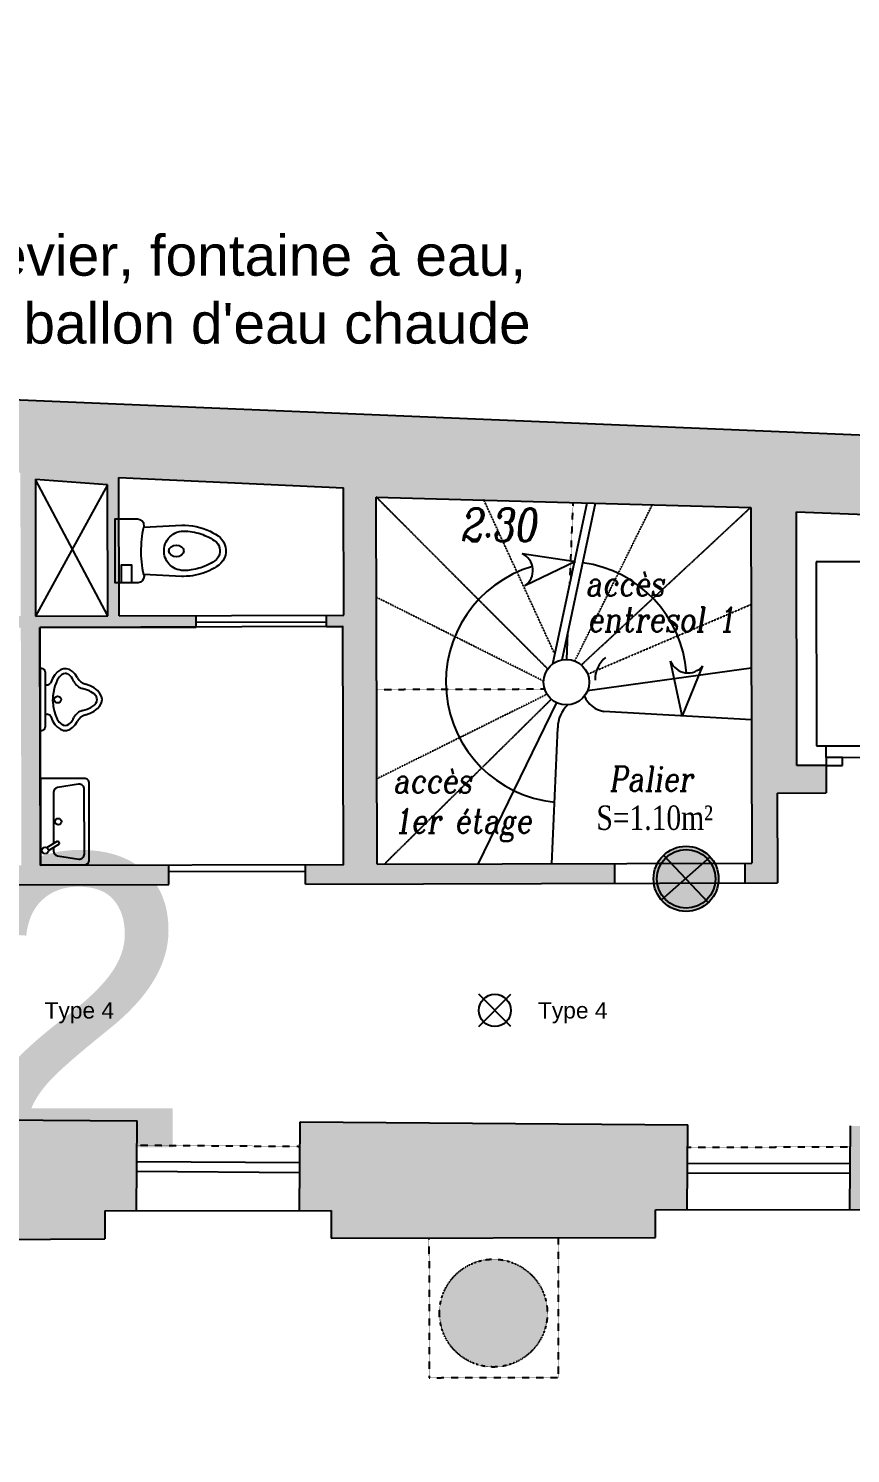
# Model space of a CAD drawing. Header units: inches. Extents: x 2159 to 6977, y 624 to 2731.
# Drawn here: x 3107 to 3612, y 1608 to 2483 of the extents above; entities that cross this region are included whole.
import ezdxf
from ezdxf.enums import TextEntityAlignment as Align

# ---------------------------------------------------------------- set-up
doc = ezdxf.new("R2018")
doc.units = ezdxf.units.IN
doc.header["$MEASUREMENT"] = 0
doc.linetypes.add('ACAD_ISO03W100', pattern=[30, 12, -18])
for name, color, linetype in [('Cotation entresol 1', 7, 'Continuous'), ('DESSIN entresol 1', 7, 'Continuous'), ('M-PLOMBERIE', 130, 'Continuous'), ('Mur entresol 1', 7, 'Continuous'), ('TEXTES entresol 1', 7, 'Continuous')]:
    doc.layers.add(name, color=color, linetype=linetype)
for name, color, linetype, true_color in [('M-LOCAUX_ID', 7, 'Continuous', 0x80dfff), ('M-LUMINAIRES', 7, 'Continuous', 0x000024), ("M-SYSTEME D'ACCES", 7, 'Continuous', 0xbbff78)]:
    doc.layers.add(name, color=color, linetype=linetype, true_color=true_color)
doc.styles.add('ARIAL', font='arial.ttf')
doc.styles.add('Cartouche', font='romanc.shx', dxfattribs={"width": 0.8, "oblique": 9, "height": 0.3})
doc.styles.add('MC_2013_Libre_15', font='', dxfattribs={"height": 15})
doc.styles.add('MC_Libre_09', font='', dxfattribs={"height": 9})
doc.styles.get("Standard").update_dxf_attribs({"font": 'arial.ttf'})
doc.styles.add('Surface', font='times.ttf', dxfattribs={"width": 0.8, "height": 0.25})
doc.styles.get('MC_2013_Libre_15').set_extended_font_data('Gotham Book')
doc.styles.get('MC_Libre_09').set_extended_font_data('Gotham Book')

# ---------------------------------------------------------------- blocks, each defined once
blk = doc.blocks.new('MC_Legende_PLAN GENERAL')
at = {"lineweight": 30, "flags": 104}
blk.add_attdef('LEGENDES_PLAN_GENERAL', text='', height=6, dxfattribs=at).set_placement((-0.6, 0), align=Align.MIDDLE_LEFT)
blk = doc.blocks.new('SANITAIRE - WC')
at = {"color": 0, "lineweight": -2}
for points in [[(14.55, -17.61), (15.69, -40.96), (15.69, -43.08), (15.56, -45.24), (15.3, -47.51), (14.88, -49.81), (14.36, -51.96), (13.73, -54.02), (12.89, -56.26), (11.99, -58.3), (11.09, -60.06), (10.23, -61.54), (9.16, -63.2), (8.14, -64.48), (6.99, -65.56), (5.57, -66.53), (4.09, -67.24), (2.22, -67.79), (0.62, -67.99), (-1.01, -67.96), (-2.77, -67.67), (-4.37, -67.13), (-6.15, -66.17), (-7.64, -64.98), (-8.86, -63.62), (-9.86, -62.13), (-10.64, -60.84), (-11.53, -59.23), (-12.27, -57.7), (-13.14, -55.64), (-13.74, -54), (-14.15, -52.7), (-14.61, -51), (-15.02, -49.13), (-15.3, -47.5), (-15.51, -45.79), (-15.66, -43.85), (-15.7, -41.88), (-15.69, -40.96), (-14.55, -17.61), (-15.53, -17.73), (-16.97, -17.48), (-18.34, -16.63), (-19.2, -15.49), (-19.61, -14.14), (-19.64, -13.65), (-19.64, 0), (19.64, 0), (19.64, -13.65), (19.31, -15.26), (18.48, -16.5), (17.29, -17.35)], [(12.05, -43.19), (11.98, -44.56), (11.83, -46.05), (11.67, -47.22), (11.41, -48.71), (11.1, -50.07), (10.77, -51.32), (10.4, -52.56), (9.94, -53.87), (9.5, -54.97), (9.03, -56.07), (8.36, -57.45), (7.71, -58.66), (7.05, -59.79), (6.37, -60.86), (5.35, -62.15), (4.3, -63.04), (3.23, -63.67), (1.92, -64.14), (0.41, -64.37), (-0.88, -64.33), (-2.04, -64.11), (-3.25, -63.65), (-4.46, -62.93), (-5.32, -62.18), (-6.17, -61.15), (-6.9, -60.03), (-7.57, -58.91), (-8.39, -57.4), (-8.99, -56.15), (-9.47, -55.06), (-10, -53.7), (-10.39, -52.56), (-10.74, -51.44), (-11.1, -50.07), (-11.29, -49.29), (-11.53, -48.05), (-11.75, -46.7), (-11.87, -45.72), (-11.98, -44.55), (-12.06, -43.12), (-12.08, -42), (-12.01, -40.73), (-11.77, -39.33), (-11.42, -38.1), (-10.97, -36.97), (-10.44, -35.95), (-9.76, -34.92), (-8.9, -33.87), (-8.02, -33), (-7.24, -32.37), (-6.38, -31.79), (-5.39, -31.24), (-4.33, -30.78), (-2.98, -30.36), (-1.96, -30.15), (-0.93, -30.03), (1.53, -30.09), (2.88, -30.33), (4.32, -30.78), (5.55, -31.32), (6.61, -31.93), (7.7, -32.73), (8.68, -33.63), (9.49, -34.56), (10.18, -35.53), (10.81, -36.63), (11.35, -37.88), (11.78, -39.36), (12, -40.66), (12.08, -42)]]:
    blk.add_lwpolyline(points, close=True, dxfattribs=at)
for points in [[(-19.64, -4), (-8.64, -4), (-8.64, -10), (-19.64, -10)], [(-14.51, -17.6), (-13.01, -17.28), (-10.79, -16.88), (-8.73, -16.57), (-6.78, -16.34), (-4.84, -16.1), (-2.89, -16.04), (-0.75, -15.97), (0.88, -16), (3.41, -16.08), (5.17, -16.2), (7.18, -16.38), (8.86, -16.59), (10.74, -16.87), (12.89, -17.26), (14.55, -17.61)]]:
    blk.add_lwpolyline(points, dxfattribs=at)
blk.add_ellipse((-0.07, -37.58), major_axis=(0, -4.54), ratio=0.793734, dxfattribs=at)
blk = doc.blocks.new('SANITAIRE - URINOIR')
at = {"color": 0, "lineweight": -2}
for p, q in [((19, 0), (-19, 0)), ((-19, 0), (-19, -1)), ((19, -1), (19, 0)), ((17, -3), (-17, -3)), ((-9.01, -4.11), (-9, -4.04)), ((-9, -3), (-9, -4.05)), ((-9, -3), (-9, -4.04)), ((-1, -7.83), (0, -7.82)), ((9, -3), (9, -4.11))]:
    blk.add_line(p, q, dxfattribs=at)
for points in [[(-10.32, -6.52), (-13, -7.69), (-15.26, -9.11), (-17.04, -10.73), (-18.26, -12.5), (-18.91, -14.37), (-18.94, -16.27), (-18.37, -18.15), (-17.21, -19.93), (-15.49, -21.58), (-13.28, -23.02)], [(-1, -7.83), (-4.05, -8.08), (-7, -8.64), (-9.68, -9.48), (-11.97, -10.54), (-13.82, -11.79), (-14.55, -12.46), (-15.14, -13.15), (-15.21, -13.25), (-15.8, -14.35), (-16, -15.43), (-15.78, -16.56), (-15.14, -17.71), (-14.55, -18.4), (-13.81, -19.08), (-11.97, -20.32), (-11.09, -20.77)], [(11.09, -20.77), (11.97, -20.32), (12.68, -19.9), (13.65, -19.21), (14.48, -18.47), (15.12, -17.74), (15.14, -17.71), (15.52, -17.12), (15.81, -16.5), (15.96, -15.93), (16, -15.43), (15.78, -14.3), (15.14, -13.15), (14.55, -12.46), (13.81, -11.79), (11.97, -10.54), (10.35, -9.75), (8.5, -9.07), (6.48, -8.52), (4.34, -8.12), (2.16, -7.89), (0, -7.82)], [(13.28, -23.02), (15.51, -21.57), (17.22, -19.91), (18.38, -18.11), (18.95, -16.23), (18.89, -14.31), (18.23, -12.44), (16.97, -10.66), (15.16, -9.03), (12.86, -7.62), (10.14, -6.45)], [(-6.78, -26.1), (-5.94, -28.83), (-4.84, -31.15), (-3.62, -32.91), (-2.96, -33.61), (-2.27, -34.17), (-1.13, -34.79), (0, -35), (0.74, -34.91), (1.58, -34.6), (2.27, -34.17), (2.46, -34.04), (3.44, -33.11), (4.17, -32.2), (4.84, -31.15), (5.27, -30.35), (6.05, -28.54), (6.68, -26.52), (6.78, -26.1)], [(-9.43, -27.85), (-8.41, -30.72), (-7.1, -33.22), (-5.55, -35.26), (-3.81, -36.76), (-1.94, -37.69), (0, -38), (1.94, -37.69), (3.81, -36.76), (5.55, -35.26), (7.1, -33.22), (8.41, -30.72), (9.43, -27.85)]]:
    blk.add_lwpolyline(points, dxfattribs=at)
blk.add_circle((0, -10.77), 2.09, dxfattribs=at)
for centre, radius, start, end in [((-17, -1), 2, 180, 270), ((-11, -4.64), 2, 289.87231, 296.39563), ((-12.04, -4.08), 3.04, 308.71583, 359.51686), ((12.04, -4.08), 3.04, 180.48314, 231.28417), ((17, -1), 2, 270, 0), ((-17.12, -30.04), 8, 15.93593, 61.35122), ((-14.56, -27.98), 8, 13.59842, 64.31555), ((14.56, -27.98), 8, 115.68445, 166.40158), ((17.12, -30.04), 8, 118.64878, 164.06407)]:
    blk.add_arc(centre, radius, start, end, dxfattribs=at)
blk = doc.blocks.new('SANITAIRE - LAVE MAIN')
at = {"color": 0, "lineweight": -2}
for p, q in [((-17.63, -4.97), (-13.58, -11.83)), ((-15.93, -3.91), (-11.86, -10.81)), ((-11.86, -10.81), (-13.58, -11.83))]:
    blk.add_line(p, q, dxfattribs=at)
blk.add_lwpolyline([(26.5, 0), (-26.5, 0), (-26.5, -27, 0.414214), (-23.5, -30), (23.5, -30, 0.414214), (26.5, -27)], format="xyb", close=True, dxfattribs=at)
blk.add_lwpolyline([(-15.84, -8), (-17.94, -8, 0.369055), (-20.9, -10.53), (-22.95, -23.53, 0.460861), (-19.99, -27), (19.99, -27, 0.460861), (22.95, -23.53), (20.9, -10.53, 0.369055), (17.94, -8), (-13.51, -8)], format="xyb", dxfattribs=at)
blk.add_circle((0, -11), 2, dxfattribs=at)
blk.add_ellipse((-17.7, -2.97), major_axis=(1.41, -1.41), ratio=1, start_param=3.926991, end_param=10.210176, dxfattribs=at)
blk = doc.blocks.new('lecteur de badge off line')
h = blk.add_hatch(color=1)
h.dxf.hatch_style = 1
h.paths.add_polyline_path([(-12149.33, 10149.03, 1), (-12109.33, 10149.03, 1)], flags=16)
h.paths.add_polyline_path([(-12393.88, 10065.58), (-12097.39, 10065.58), (-12097.39, 10251.94), (-12393.88, 10251.94)], flags=9)
h = blk.add_hatch(color=1)
h.dxf.hatch_style = 1
edge = h.paths.add_edge_path()
edge.add_arc((-12129.33, 10149.03), 18, 0, 360)
at = {"color": 250}
for p, q in [((-12144.52, 10136.08), (-12114.58, 10162.57)), ((-12143.28, 10163.45), (-12115.68, 10134.39))]:
    blk.add_line(p, q, dxfattribs=at)
at = {"color": 1}
for radius in [20, 18]:
    blk.add_circle((-12129.33, 10149.03), radius, dxfattribs=at)
blk = doc.blocks.new('MC_ECL_PLAFONNIER')
at = {"linetype": 'Continuous'}
for p, q in [((-9.86, -9.86), (9.86, 9.86)), ((9.86, -9.86), (-9.86, 9.86))]:
    blk.add_line(p, q, dxfattribs=at)
blk.add_circle((0, 0), 9.86, dxfattribs=at)
at = {"style": 'MC_Libre_09', "flags": 1}
blk.add_attdef('COMPTAGE', text='', height=6.5, dxfattribs=at).set_placement((38.69, 8.53), align=Align.MIDDLE_CENTER)
at = {"style": 'MC_2013_Libre_15'}
blk.add_attdef('TYPE', text='', height=8, dxfattribs=at).set_placement((10.95, 0), align=Align.MIDDLE_LEFT)

msp = doc.modelspace()

# ---------------------------------------------------------------- hatches: boundary and pattern name
at = {"layer": 'Mur entresol 1'}
h = msp.add_hatch(color=256, dxfattribs=at)
h.paths.add_polyline_path([(2474.52, 2230.56), (2906.39, 2219.83), (2907.16, 1956.83), (2967.16, 1957.01), (2979.16, 1957.04), (2995.72, 1957.09), (2995.68, 1969.09), (2916.98, 1968.86), (2916.55, 2114.86), (3012.55, 2115.14), (3012.53, 2122.14), (2964.53, 2122), (2964.25, 2216.85), (3102.27, 2210.4), (3102.53, 2122.4), (3092.53, 2122.38), (3092.55, 2115.38), (3102.55, 2115.4), (3102.97, 1969.41), (3079.68, 1969.34), (3079.72, 1957.34), (3193.46, 1957.67), (3193.43, 1969.67), (3114.72, 1969.44), (3114.3, 2115.44), (3210.29, 2115.72), (3210.27, 2122.72), (3162.94, 2122.59), (3162.69, 2207.58), (3300.71, 2201.13), (3300.94, 2122.99), (3300.94, 2122.99), (3290.27, 2122.96), (3290.29, 2115.95), (3300.29, 2115.98), (3300.72, 1969.98), (3277.43, 1969.92), (3277.46, 1957.92), (3467.12, 1958.47), (3467.08, 1970.47), (3428.55, 1970.36), (3321.43, 1970.05), (3320.77, 2195.53), (3550.79, 2189.2), (3551.43, 1970.72), (3547.08, 1970.71), (3547.12, 1958.71), (3567.15, 1958.77), (3566.99, 2013.77), (3597.18, 2013.85), (3597.14, 2030.71), (3579.14, 2030.68), (3578.9, 2186.42), (3698.91, 2182.02), (3699.14, 2030.86), (3681.14, 2030.83), (3681.18, 2014.1), (3728.99, 2014.24), (3728.63, 2139.24), (3728.46, 2194.45), (5408.09, 2124.15), (5409.02, 2146.33), (5490.95, 2142.9), (5490.02, 2120.72), (5670.86, 2113.15), (5670.98, 2093.69), (5727.98, 2094.04), (5727.9, 2107.04), (6009.42, 2095.53), (6017.67, 2095.58), (6439.83, 2075.59), (6444.83, 2075.35), (6494.71, 2072.99), (6494.49, 1967.47), (6444.6, 1967.58), (6444.61, 1972.58), (6439.61, 1972.59), (6439.59, 1962.59), (6494.48, 1962.47), (6494.57, 1948.17), (6545.42, 1947.49), (6547.2, 2079.76), (6556.03, 2080.2), (6556.79, 2110.51), (2377.13, 2285.44), (2391.26, 2071.88), (2424.59, 2074.41), (2430.56, 2075), (2474.51, 2091.2)])
h.paths.add_polyline_path([(2916.58, 2214.12), (2959.58, 2212.48), (2959.58, 2122), (2916.58, 2122)], flags=16)
h.paths.add_polyline_path([(3111.58, 2206.2), (3155.76, 2202.96), (3155.94, 2122.56), (3111.58, 2122.44)], flags=16)
h = msp.add_hatch(color=256, dxfattribs=at)
h.paths.add_polyline_path([(2596.58, 1812.12), (2501.58, 1811.64), (2501.49, 1842.64), (2474.49, 1842.56), (2474.5, 1917.04), (2444.5, 1933.26), (2438.52, 1932.67), (2401.53, 1929.99), (2404.04, 1898.4), (2413.78, 1775.76), (2424.66, 1776.62), (2435.22, 1643.67), (2437.11, 1643.82), (2437.39, 1640.33, -0.39271), (2458.88, 1622.15), (2454.92, 1620.98), (2455.09, 1618.85, 1), (2455.73, 1610.78), (2458.85, 1611.03), (2459.01, 1609.05), (2485.93, 1611.2), (2486.15, 1608.33), (2494.13, 1608.94), (2493.01, 1622.89), (2497, 1623.21, -0.411383), (2506.29, 1634), (2506.1, 1636.66), (2677.6, 1647.13), (2677.42, 1738.1), (2816.42, 1738.53), (2816.38, 1755.39), (2839.77, 1755.43), (2839.7, 1789.36), (2839.58, 1813.36), (2657.58, 1812.43), (2657.85, 1720.13), (2657.91, 1699.1), (2593.92, 1695.32), (2549.1, 1692.68), (2551.79, 1742.7), (2596.76, 1750.92)])
h.paths.add_polyline_path([(3174.06, 1812.63), (2979.58, 1814.04), (2967.58, 1814.01), (2939.58, 1813.87), (2939.7, 1789.87), (2939.77, 1755.63), (2955.38, 1755.67), (2955.41, 1738.96), (3154.2, 1740.22), (3154.16, 1757.22), (3173.66, 1757.26)])
h.paths.add_polyline_path([(3492.23, 1757.9), (3511.73, 1757.94), (3512.11, 1810.17), (3274.06, 1811.9), (3273.66, 1757.46), (3293.16, 1757.5), (3293.2, 1740.5), (3492.27, 1740.9)])
h.paths.add_polyline_path([(4027.55, 1747.58), (3960.56, 1748.52), (3958.73, 2036.51), (3953.24, 2036.48), (3943.74, 2036.45), (3943.76, 2028.45), (3948.76, 2028.46), (3949.07, 1921.46), (3859.07, 1921.2), (3858.76, 2028.2), (3863.76, 2028.21), (3863.74, 2036.21), (3854.24, 2036.19), (3854.41, 1976.19), (3809.41, 1976.04), (3809.46, 1960.82), (3819.46, 1960.85), (3819.44, 1966.08), (3849.44, 1966.17), (3849.93, 1801.17), (3819.93, 1801.08), (3819.9, 1810.69), (3809.9, 1810.66), (3809.9, 1808.05), (3612.1, 1809.44), (3611.73, 1758.14), (3631.23, 1758.18), (3631.27, 1741.18), (3688.27, 1741.3), (3767.27, 1741.46), (3767.45, 1648.56), (3910.79, 1629.88), (3910.69, 1608.97), (3958.65, 1608.75), (3959.02, 1685.95), (4027.26, 1685.63), (4027.38, 1710.58)])
h.paths.add_polyline_path([(2684.13, 1693.16, 1), (2750.32, 1693.16, 1)], flags=17)
h.paths.add_polyline_path([(3087.1, 1693.84, 1), (3020.91, 1693.84, 1)])
h.paths.add_polyline_path([(3425.89, 1694.52, 1), (3359.69, 1694.52, 1)])
h.paths.add_polyline_path([(3760.96, 1695.2, 1), (3694.76, 1695.2, 1)], flags=17)

# ---------------------------------------------------------------- linework, layer by layer
at = {"layer": 'DESSIN entresol 1'}
for p, q in [((6556.79, 2110.51), (2377.13, 2285.44)), ((3155.76, 2202.96), (3111.58, 2206.2)), ((3111.58, 2206.2), (3111.58, 2122.44)), ((3155.94, 2122.56), (3111.58, 2206.2)), ((3162.94, 2122.59), (3162.69, 2207.58)), ((3162.69, 2207.58), (3300.71, 2201.13)), ((3155.76, 2202.96), (3111.58, 2122.44)), ((3155.94, 2122.56), (3155.76, 2202.96)), ((3300.94, 2122.99), (3300.71, 2201.13)), ((3321.43, 1970.05), (3320.77, 2195.53)), ((3320.77, 2195.53), (3550.79, 2189.2)), ((3429.36, 2093.18), (3450.36, 2191.96)), ((3434.99, 2095.62), (3455.44, 2191.82)), ((3550.79, 2189.2), (3551.43, 1970.72)), ((3579.14, 2030.68), (3578.9, 2186.42)), ((3578.9, 2186.42), (3698.91, 2182.02)), ((3410.38, 2160.84), (3443.21, 2155.9)), ((3443.21, 2155.9), (3412.13, 2141.05)), ((3686.95, 2155.84), (3590.95, 2155.7)), ((3590.95, 2155.7), (3591.12, 2042.7)), ((3111.58, 2122.44), (3155.94, 2122.56)), ((3162.94, 2122.59), (3300.94, 2122.99)), ((3210.29, 2115.72), (3210.27, 2122.72)), ((3210.29, 2118.72), (3290.29, 2118.96)), ((3290.29, 2115.95), (3290.27, 2122.96)), ((3114.3, 2115.44), (3210.29, 2115.72)), ((3114.72, 1969.44), (3114.3, 2115.44)), ((3290.29, 2115.95), (3300.29, 2115.98)), ((3300.72, 1969.98), (3300.29, 2115.98)), ((3437.82, 2095.87), (3438.49, 2112.08)), ((3508.63, 2061.12), (3501.58, 2094.83)), ((3521.22, 2091.84), (3508.63, 2061.12)), ((3551.08, 2090.55), (3450.54, 2076.53)), ((3431.46, 2069.29), (3383.12, 1970.23)), ((3551.17, 2058.65), (3460.5, 2063.92)), ((3428.55, 1970.36), (3432.29, 2053.85)), ((3591.12, 2042.7), (3687.12, 2042.84)), ((3597.13, 2035.71), (3597.12, 2042.71)), ((3597.14, 2030.71), (3579.14, 2030.68)), ((3607.13, 2035.72), (3597.13, 2035.71)), ((3597.13, 2035.71), (3597.14, 2030.71)), ((3597.14, 2030.71), (3607.14, 2030.72)), ((3597.14, 2030.71), (3597.18, 2013.85)), ((3607.13, 2035.72), (3671.13, 2035.82)), ((3607.14, 2030.72), (3607.13, 2035.72)), ((3566.99, 2013.77), (3597.18, 2013.85)), ((3566.99, 2013.77), (3567.15, 1958.77)), ((3114.72, 1969.44), (3300.72, 1969.98)), ((3193.46, 1957.67), (3193.43, 1969.67)), ((3277.46, 1957.92), (3277.43, 1969.92)), ((3321.43, 1970.05), (3551.43, 1970.72)), ((3467.08, 1970.47), (3467.12, 1958.47)), ((3547.08, 1970.71), (3547.12, 1958.71)), ((3193.44, 1965.67), (3277.44, 1965.92)), ((3079.72, 1957.34), (3193.46, 1957.67)), ((3277.46, 1957.92), (3567.15, 1958.77)), ((2979.58, 1814.04), (3174.06, 1812.63)), ((3173.66, 1757.26), (3174.06, 1812.63)), ((3273.66, 1757.46), (3274.06, 1811.9)), ((3274.06, 1811.9), (3512.11, 1810.17)), ((3511.73, 1757.94), (3512.11, 1810.17)), ((3611.73, 1758.14), (3612.1, 1809.44)), ((3173.88, 1787.63), (3273.88, 1786.9)), ((3511.94, 1786.39), (3611.94, 1786.59)), ((3173.84, 1781.63), (3273.83, 1780.9)), ((3511.89, 1780.39), (3611.89, 1780.59)), ((3154.16, 1757.22), (3293.16, 1757.5)), ((3154.16, 1757.22), (3154.2, 1740.22)), ((3293.16, 1757.5), (3293.2, 1740.5)), ((3492.23, 1757.9), (3631.23, 1758.18)), ((3492.27, 1740.9), (3492.23, 1757.9)), ((2955.41, 1738.96), (3154.2, 1740.22)), ((3293.2, 1740.5), (3492.27, 1740.9))]:
    msp.add_line(p, q, dxfattribs=at)
at = {"layer": 'DESSIN entresol 1', "linetype": 'ACAD_ISO03W100', "ltscale": 0.005}
for p, q in [((3426.15, 2089.93), (3320.77, 2195.53)), ((3430.58, 2098.93), (3386.95, 2193.71)), ((3439.71, 2141.87), (3441.77, 2192.2)), ((3442.78, 2094.87), (3490.42, 2190.86)), ((3446.79, 2092.43), (3550.79, 2189.2)), ((3423.62, 2082.5), (3320.95, 2133.91)), ((3451.35, 2087.12), (3550.96, 2129.59)), ((3424.29, 2077.52), (3321.11, 2077.22)), ((3425.75, 2074.41), (3321.27, 2022.56)), ((3428.32, 2071.39), (3325.68, 1970.06)), ((3173.96, 1797.63), (3273.95, 1796.9)), ((3512.01, 1796.39), (3612.01, 1796.59))]:
    msp.add_line(p, q, dxfattribs=at)
at = {"layer": 'DESSIN entresol 1', "linetype": 'ACAD_ISO03W100', "ltscale": 0.0025, "flags": 128}
msp.add_lwpolyline([(3353.2, 1739.91), (3353.37, 1654.87), (3432.82, 1655.03), (3432.65, 1740.82)], dxfattribs=at)
at = {"layer": 'DESSIN entresol 1'}
msp.add_circle((3437.6, 2081.87), 14, dxfattribs=at)
msp.add_circle((3437.6, 2081.87), 14, dxfattribs=at)
at = {"layer": 'DESSIN entresol 1', "linetype": 'ACAD_ISO03W100', "ltscale": 0.0025}
msp.add_circle((3392.79, 1694.52), 33.1, dxfattribs=at)
at = {"layer": 'DESSIN entresol 1'}
for centre, radius, start, end in [((3437.6, 2081.87), 74, 106.36297, 264.29376), ((3405.54, 2150.44), 11.47, 305.05705, 65.05705), ((3437.6, 2081.87), 74, 4.4184, 82.19369), ((3473.06, 2083.32), 17.89, 129.55022, 180.86017), ((3512.27, 2099), 11.47, 201.32527, 321.32527), ((3451.13, 2053.92), 18.85, 132.13504, 180.19913), ((3463.39, 2079.76), 16.1, 203.76536, 259.65291)]:
    msp.add_arc(centre, radius, start, end, dxfattribs=at)
at = {"layer": 'TEXTES entresol 1', "flags": 128}
msp.add_lwpolyline([(3114.3, 2115.44), (3114.72, 1969.44), (3300.72, 1969.98), (3300.29, 2115.98), (3114.3, 2115.44)], dxfattribs=at)

# ---------------------------------------------------------------- block references
at = {"layer": 'M-LOCAUX_ID'}
ref = msp.add_blockref('MC_Legende_PLAN GENERAL', (2290.88, 1966.51), dxfattribs=at)
lines = msp.add_mtext('19m²', dxfattribs={"layer": '0', "insert": (2289.45, 1976.33), "char_height": 300, "width": 17.6724, "attachment_point": 1})
ref.add_attrib('LEGENDES_PLAN_GENERAL', '', (2289.45, 1976.33), dxfattribs={"flags": 104}).embed_mtext(lines)
at = {"layer": 'M-LUMINAIRES'}
ref = msp.add_blockref('MC_ECL_PLAFONNIER', (3090.67, 1880.38), dxfattribs=at)
ref.add_attrib('TYPE', '    Type 4', dxfattribs={"layer": '0', "height": 10, "style": 'ARIAL'}).set_placement((3101.62, 1880.38), align=Align.MIDDLE_LEFT)
ref = msp.add_blockref('MC_ECL_PLAFONNIER', (3393.67, 1880.38), dxfattribs=at)
ref.add_attrib('TYPE', '    Type 4', dxfattribs={"layer": '0', "height": 10, "style": 'ARIAL'}).set_placement((3404.62, 1880.38), align=Align.MIDDLE_LEFT)
at = {"layer": 'M-PLOMBERIE', "color": 250, "rotation": 90}
msp.add_blockref('SANITAIRE - WC', (3160.49, 2162.51), dxfattribs=at)
at = {"layer": 'M-PLOMBERIE'}
for name, p, rotation in [('SANITAIRE - URINOIR', (3114.42, 2071.2), 90), ('SANITAIRE - LAVE MAIN', (3114.57, 1996.23), 90.04390104731532)]:
    msp.add_blockref(name, p, dxfattribs=dict(at, rotation=rotation))
at = {"layer": "M-SYSTEME D'ACCES"}
for p in [(15770.51, -8055.67), (15640.42, -8187.86)]:
    msp.add_blockref('lecteur de badge off line', p, dxfattribs=at)

# ---------------------------------------------------------------- texts
at = {"layer": 'Cotation entresol 1', "style": 'Cartouche', "oblique": 9, "width": 0.8}
msp.add_text('2.30', height=20, dxfattribs=at).set_placement((3395.7, 2168.39), align=Align.CENTER)
at = {"layer": 'M-PLOMBERIE', "insert": (2847.91, 2481.42), "char_height": 25, "attachment_point": 1, "style": 'ARIAL'}
msp.add_mtext_dynamic_manual_height_columns("5 arrivées d'eau ^J4 évacuations ^J- ^JLave vaisselle, évier, fontaine à eau, machine à café, ballon d'eau chaude", width=595.7228, gutter_width=2, heights=[212.22], dxfattribs=at)
at = {"layer": 'TEXTES entresol 1', "style": 'Cartouche', "oblique": 9, "width": 0.8}
for s, p in [('accès', (3473.46, 2134.82)), ('entresol 1', (3495.77, 2112.86)), ('Palier', (3489.55, 2015)), ('accès', (3355.25, 2013.89)), ('1er étage', (3374.03, 1989.21))]:
    msp.add_text(s, height=15, dxfattribs=at).set_placement(p, align=Align.CENTER)
at = {"layer": 'TEXTES entresol 1', "style": 'Surface', "width": 0.8}
msp.add_text('S=1.10m²', height=15, dxfattribs=at).set_placement((3491.82, 1991.16), align=Align.CENTER)

doc.saveas('drawing.dxf')
